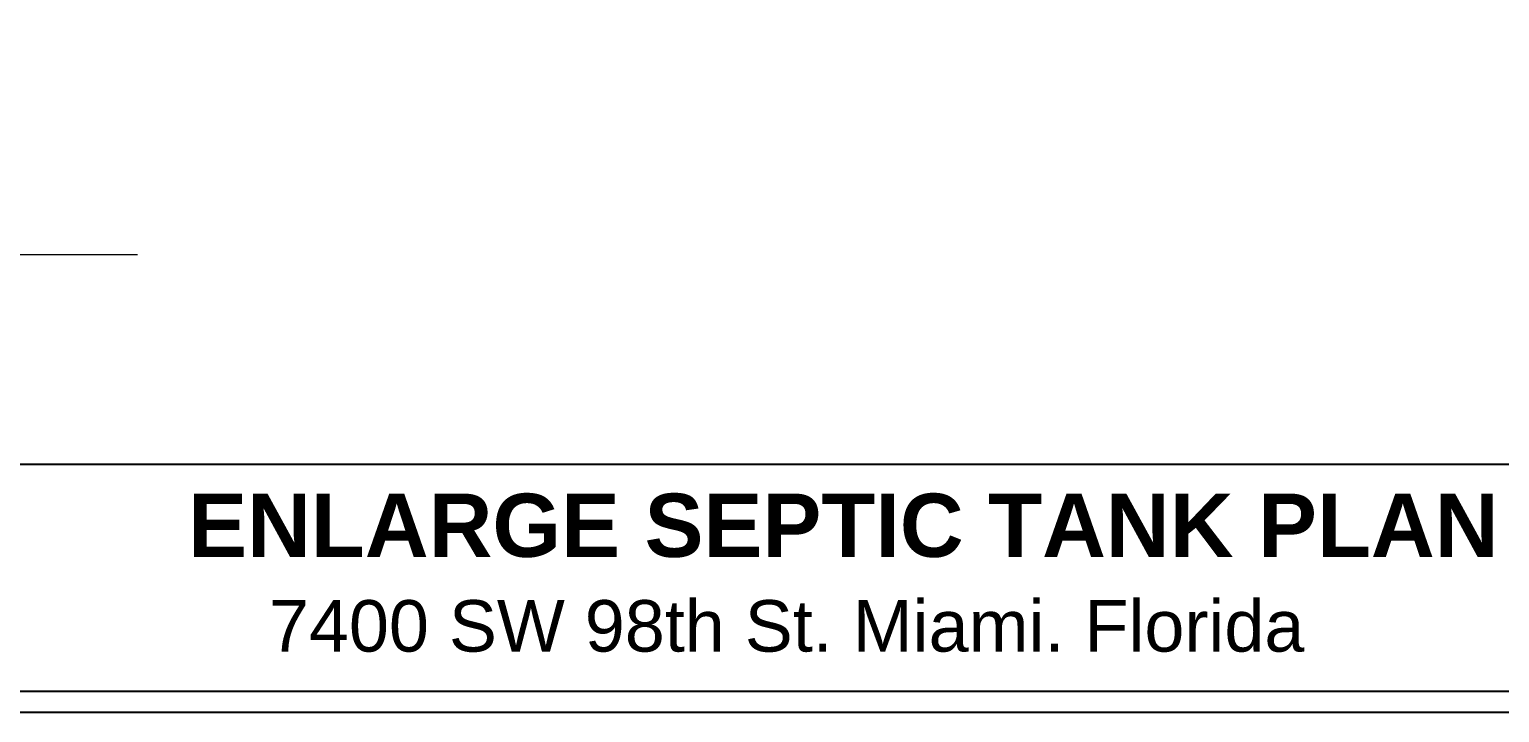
# Model space of a CAD drawing. Header units: inches. Extents: x 437 to 8681, y 26 to 3302.
# Drawn here: x 5857 to 6922, y 26 to 521 of the extents above; entities that cross this region are included whole.
import ezdxf

# ---------------------------------------------------------------- set-up
doc = ezdxf.new("R2010")
doc.units = ezdxf.units.IN
doc.header["$MEASUREMENT"] = 0
doc.layers.add('TEXT', color=7, linetype='Continuous')
doc.layers.add('TEXTO', color=2, linetype='Continuous')
doc.styles.get("Standard").update_dxf_attribs({"font": 'arial.ttf'})

msp = doc.modelspace()

# ---------------------------------------------------------------- linework, layer by layer
for points in [[(5124.86863, 3302.11012), (8681.04843, 3302.11012), (8681.04843, 26.02199), (5124.86863, 26.02199)], [(8659.74765, 41.48839), (8659.74765, 3286.64372), (5146.1694, 3286.64372), (5146.1694, 41.48839)]]:
    msp.add_lwpolyline(points, close=True)
at = {"layer": 'TEXT'}
msp.add_lwpolyline([(5804.7088, 205.76753), (5804.7088, 41.48839), (7032.17471, 41.48839), (7032.17471, 205.76753)], close=True, dxfattribs=at)
at = {"layer": 'TEXTO', "color": 7, "lineweight": 9, "true_color": 0xffffff, "elevation": 0.09665}
msp.add_lwpolyline([(5209.25575, 358.04439), (5934.98934, 358.04439)], dxfattribs=at)

# ---------------------------------------------------------------- texts
at = {"layer": 'TEXT', "color": 40, "true_color": 0xf8d731, "attachment_point": 1}
for s, width, gutter_width, insert, char_height in [('\\pxqc;{\\fArial|b1|i0|c0|p34;\\C256;ENLARGE SEPTIC TANK PLAN}', 964.9102687, 229.18512, (5964.14858, 184.68703), 45.8370239), ('{\\C256;7400 SW 98th St. Miami. Florida }', 1097.9352811, 186.63512, (6030.25085, 107.52968), 37.3270247)]:
    msp.add_mtext_dynamic_manual_height_columns(s, width=width, gutter_width=gutter_width, heights=[0], dxfattribs=dict(at, insert=insert, char_height=char_height))

doc.saveas('drawing.dxf')
